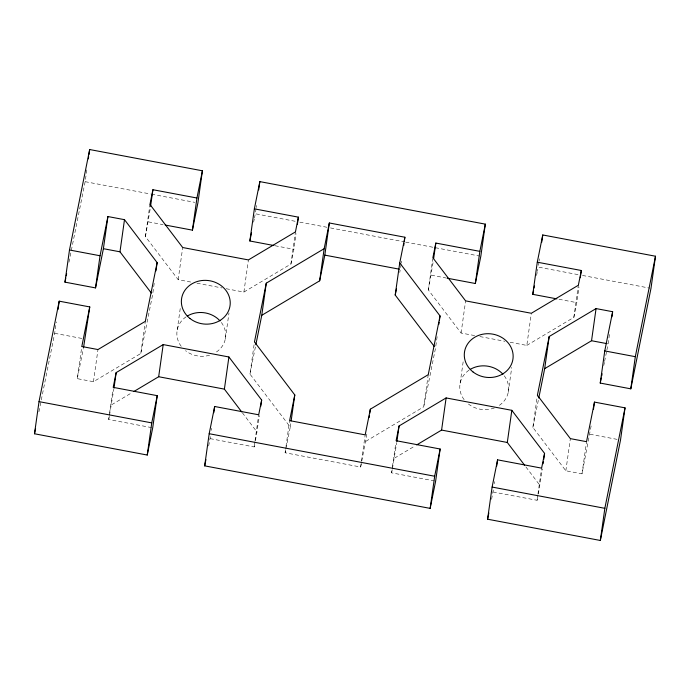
<?xml version="1.0" encoding="UTF-8"?>
<svg xmlns="http://www.w3.org/2000/svg" width="690" height="690" viewBox="0 0 690 690"><rect width="100%" height="100%" fill="white"/><g stroke="black" fill="none" stroke-linecap="round" stroke-linejoin="round"><path stroke-width="0.52" stroke-dasharray="3.45 2.59" d="M38.916 411.801L54.683 333.313L56.287 321.911M68.957 262.252L85.155 181.677L86.897 169.231M154.215 283.323L152.611 294.734L140.803 353.487L93.452 381.699L77.289 378.655L81.808 346.509M93.452 381.699L97.971 349.554M151.662 427.61L108.684 419.503L109.408 414.319M109.555 413.284L112.91 389.436M109.529 415.294L113.833 389.203M190.69 282.038L178.175 279.674L145.426 236.61L149.946 204.464M145.426 236.61L150.291 208.38M140.803 353.487L145.323 321.342M178.175 279.674L182.695 247.529M177.235 329.863L180.444 307.05M208.673 445.964L210.579 435.528M211.312 430.344L211.606 428.266M225.328 338.937L228.977 313.01M226.156 288.722L243.889 292.068L248.409 259.923M256.05 208.578L255.326 213.762L295.553 221.352M256.197 207.543L256.49 205.465M285.927 448.664L290.266 427.084L249.953 374.066L254.472 341.921M210.148 438.642L254.17 446.939L254.903 441.755M255.05 440.72L258.69 414.794M255.447 440.617L259.466 415.596M243.889 292.068L290.921 264.046L295.441 231.9M290.921 264.046L293.88 249.297L296.07 233.738M366.847 434.07L360.672 467.018L285.108 452.769L285.832 447.586M285.979 446.551L289.619 420.624M290.266 427.084L290.852 422.936M360.672 467.018L365.183 434.873M401.106 264.192L399.76 272.455M401.252 263.149L401.546 261.079M434.579 480.956L391.601 472.848L392.325 467.665M392.472 466.63L395.827 442.782M392.446 468.639L396.75 442.549M474.651 335.582L461.093 333.02L428.343 289.955L432.716 258.845M428.343 289.955L433.208 261.726M365.829 441.324L423.72 406.833L428.24 374.687M437.132 336.668L435.528 348.079L423.72 406.833M461.093 333.02L465.612 300.875M460.152 383.209L463.361 360.396M491.591 499.31L493.497 488.874M494.23 483.69L494.514 481.611M508.245 392.282L511.747 367.39M510.117 342.266L526.806 345.414L531.326 313.269M538.968 261.924L538.243 267.108L578.28 274.663M539.114 260.889L539.408 258.819M591.123 425.954L582.006 473.823L565.843 470.778L532.87 427.412L537.389 395.267M493.057 491.987L537.087 500.284L537.82 495.101M537.967 494.066L541.607 468.139M538.355 493.962L542.383 468.941M526.806 345.414L573.839 317.391L578.349 285.246M573.839 317.391L576.797 302.643L578.988 287.083M565.843 470.778L570.363 438.633M582.006 473.823L586.526 441.678M608.123 343.862L609.581 333.486M77.289 378.655L83.352 348.45M108.684 419.503L109.322 416.346M253.644 222.146L254.274 218.997M254.481 217.954L255.11 214.814M249.953 374.066L255.645 345.742M254.17 446.939L255.231 441.669M285.108 452.769L285.72 449.69M391.601 472.848L392.231 469.692M536.561 275.491L537.191 272.343M537.398 271.299L537.82 269.204M532.87 427.412L538.562 399.087M537.087 500.284L538.148 495.015M603.767 365.528L604.388 362.431M604.595 361.396L606.674 351.081M606.881 350.046L607.916 344.888M111.651 404.754L131.937 392.67M394.559 458.1L414.854 446.016M85.155 181.677L150.48 193.994M151.533 194.192L194.735 202.343M299.788 222.146L329.423 227.735M330.484 227.933L404.59 241.905M405.651 242.112L479.748 256.085M582.498 275.457L649.928 288.17M148.393 221.861L163.073 224.63M275.017 245.735L293.88 249.297M431.31 275.207L445.982 277.975M558.978 299.279L576.797 302.643M196.952 283.219L221.982 287.937M479.869 336.565L504.899 341.283M54.683 333.313L84.189 338.876M589.959 434.243L619.465 439.806M525.927 466.957L540.054 485.536M242.371 412.767L257.137 432.19M221.335 322.454A24.478 21.847 8 0 1 215.246 352.754M209.579 355.221A24.478 21.847 8 0 1 185.532 350.693M181.237 346.346A24.478 21.847 8 0 1 186.464 316.572M504.252 375.8A24.478 21.847 8 0 1 498.163 406.108M494.463 407.902A24.478 21.847 8 0 1 468.45 404.038M464.154 399.691A24.478 21.847 8 0 1 469.381 369.926"/><path stroke-width="1.03" d="M260.777 406.263L261.657 400.045L228.907 356.98L163.194 344.586L116.162 372.609L113.203 387.357L157.234 395.663L152.714 427.809L147.246 455.038L34.5 433.777L39.02 401.632L59.202 301.168L89.76 306.929L83.568 347.406M58.038 309.465L59.202 301.168M155.966 270.885L157.13 262.588L124.493 219.67L107.916 216.548L103.397 248.685L95.522 287.903L64.963 282.141L69.483 249.996L89.665 149.532L202.412 170.792L197.892 202.938L192.424 230.158L165.169 225.026M88.355 158.864L88.648 156.785M88.941 154.715L89.665 149.532M95.522 287.903L100.041 255.757L107.916 216.548M151.334 293.052L119.974 251.815L124.493 219.67M113.979 388.168L116.162 372.609M150.575 206.301L152.913 189.716L196.943 198.013L192.424 230.158M147.246 455.038L151.757 422.892L157.234 395.663M133.782 391.566L158.674 376.731L163.194 344.586M543.694 459.609L544.574 453.39L511.825 410.326L446.111 397.932L399.079 425.954L396.12 440.703L440.142 449.009L435.632 481.154L430.155 508.383L204.671 465.862L209.191 433.717L214.659 406.496L258.69 414.794L261.657 400.045M213.788 412.715L214.659 406.496M241.724 411.921L224.388 389.126L228.907 356.98M273.964 245.537L249.858 240.991L254.369 208.846L259.845 181.617L485.329 224.138L480.809 256.283L475.341 283.504L447.034 278.173M258.672 189.914L259.845 181.617M255.861 344.69L261.76 315.313L266.28 283.167L324.171 248.676L329.328 222.982L404.892 237.231L404.314 241.379M297.381 224.405L298.399 217.152L254.369 208.846M291.137 420.857L294.785 394.939L254.472 341.921L266.28 283.167M261.76 315.313L319.651 280.821L324.171 248.676M319.651 280.821L324.818 255.128L329.328 222.982M369.185 417.476L369.469 415.406M369.762 413.327L370.349 409.179L428.24 374.687L440.048 315.934L399.734 262.916L404.892 237.231M434.226 346.371L395.215 295.061L399.734 262.916M403.728 245.528L404.021 243.449M396.897 441.514L399.079 425.954M433.639 258.612L435.83 243.061L479.852 251.358L475.341 283.504M438.883 324.231L439.168 322.152M439.461 320.082L440.048 315.934M430.155 508.383L434.674 476.238L440.142 449.009M416.691 444.912L441.591 430.077L446.111 397.932M611.909 316.9L612.642 311.716L596.065 308.585L549.197 336.513L537.389 395.267L570.363 438.633L586.526 441.678L594.478 402.098L625.036 407.859L620.517 440.004L600.335 540.468L487.589 519.208L492.108 487.062L497.576 459.842L541.607 468.139L544.574 453.39M496.705 466.061L497.576 459.842M524.641 465.267L507.305 442.471L511.825 410.326M556.882 298.882L532.766 294.337L537.286 262.191L542.754 234.962L655.5 256.223L650.981 288.368L630.798 388.832L600.24 383.071L604.759 350.925L612.642 311.716M541.736 242.224L542.754 234.962M538.769 398.035L544.677 368.658L549.197 336.513M543.116 463.758L543.401 461.688M580.299 277.751L581.316 270.497L537.286 262.191M544.677 368.658L591.546 340.731L596.065 308.585M593.46 409.36L594.478 402.098M600.335 540.468L604.845 508.323L625.036 407.859M630.798 388.832L635.318 356.687L655.5 256.223M34.5 433.777L35.552 428.542M64.963 282.141L65.809 277.949M66.231 275.862L66.645 273.766M89.76 306.929L81.808 346.509L97.971 349.554L145.323 321.342L157.13 262.588M152.913 189.716L149.946 204.464L182.695 247.529L248.409 259.923L295.441 231.9L298.399 217.152M196.943 198.013L202.412 170.792M204.671 465.862L205.939 459.583M249.858 240.991L251.54 232.616M294.785 394.939L289.619 420.624L365.183 434.873L370.349 409.179M395.215 295.061L396.457 288.903M435.83 243.061L432.863 257.81L465.612 300.875L531.326 313.269L578.349 285.246L581.316 270.497M479.852 251.358L485.329 224.138M487.589 519.208L488.856 512.929M532.766 294.337L533.611 290.145M534.034 288.058L534.457 285.962M600.24 383.071L601.283 377.913M601.697 375.843L602.111 373.782M324.818 255.128L399.329 269.178M103.397 248.685L119.974 251.815M591.546 340.731L607.088 343.663M69.483 249.996L100.041 255.757M604.759 350.925L635.318 356.687M158.674 376.731L224.388 389.126M441.591 430.077L507.305 442.471M39.02 401.632L151.757 422.892M209.191 433.717L434.674 476.238M492.108 487.062L604.845 508.323M187.326 316.037A24.478 21.847 8 0 1 220.041 320.902M470.235 369.383A24.478 21.847 8 0 1 502.958 374.247M190.052 318.547A24.478 21.847 8 0 0 229.848 306.791A24.478 21.847 8 0 0 197.504 281.425A24.478 21.847 8 0 0 190.052 318.547M472.961 371.893A24.478 21.847 8 0 0 512.765 360.137A24.478 21.847 8 0 0 480.421 334.779A24.478 21.847 8 0 0 472.961 371.893"/></g></svg>
